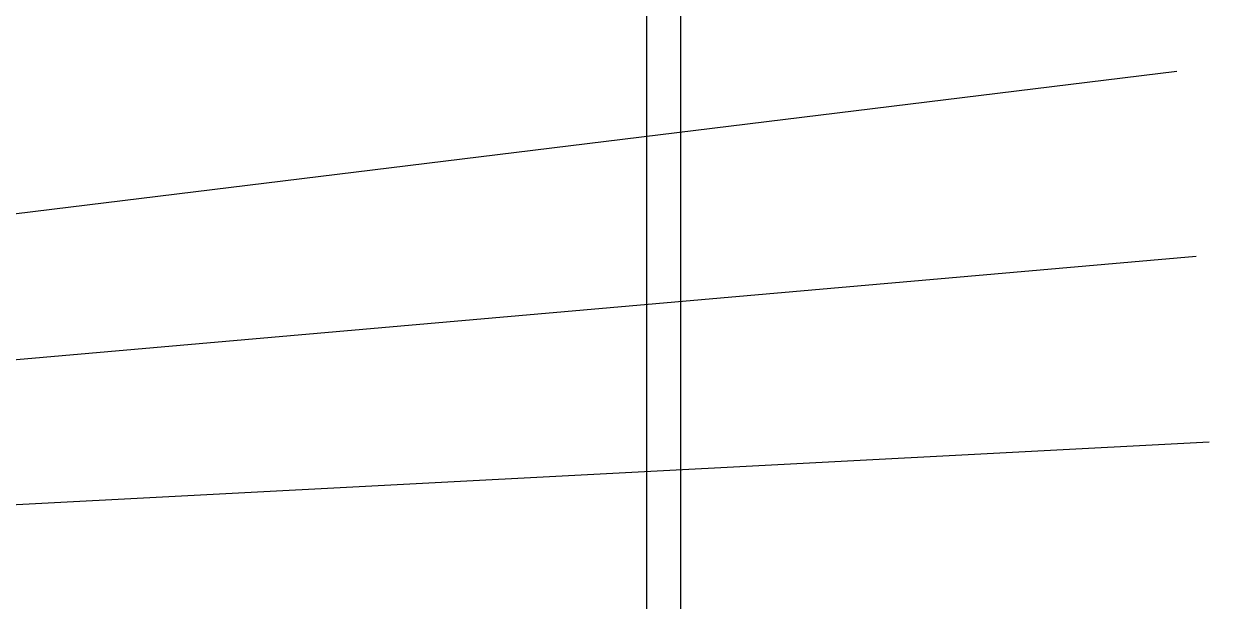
# Model space of a CAD drawing. Header units: inches. Extents: x -116 to 250, y -285 to 80.
# Drawn here: x -85.787 to -82.326, y -117.061 to -115.375 of the extents above; entities that cross this region are included whole.
import ezdxf

# ---------------------------------------------------------------- set-up
doc = ezdxf.new("R2010")
doc.units = ezdxf.units.IN
doc.header["$MEASUREMENT"] = 0
doc.layers.add('trajectories', color=3, linetype='Continuous')

msp = doc.modelspace()

# ---------------------------------------------------------------- linework, layer by layer
for p, q in [((-83.96829, -123.47999), (-83.96829, -101.47999)), ((-83.96829, -119.26139), (-83.96829, -101.47999)), ((-83.86829, -122.47999), (-83.86829, -102.47999))]:
    msp.add_line(p, q)
at = {"layer": 'trajectories'}
for q in [(-82.42038, -115.51323), (-82.36359, -116.05351), (-82.3257, -116.59544)]:
    msp.add_line((-97.86829, -117.40999), q, dxfattribs=at)

doc.saveas('drawing.dxf')
